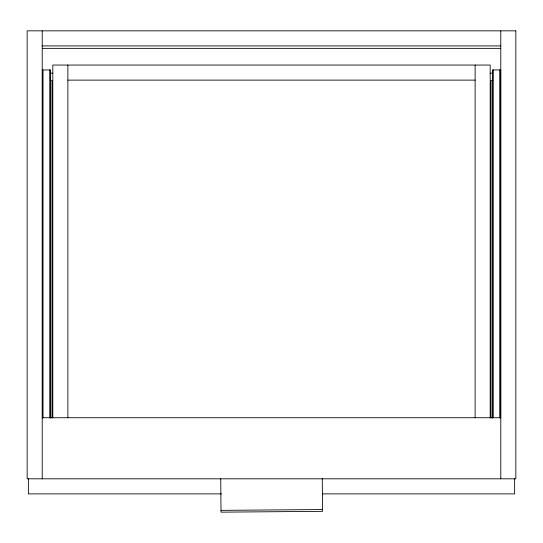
<?xml version="1.0" encoding="UTF-8"?>
<svg xmlns="http://www.w3.org/2000/svg" width="543" height="543" viewBox="0 0 543 543"><rect width="100%" height="100%" fill="white"/><g stroke="black" fill="none" stroke-linecap="round" stroke-linejoin="round"><path stroke-width="0.81" d="M221.001 510.366L322.528 509.544M42.218 45.911L500.782 45.911M42.456 48.354L500.544 48.354M42.218 69.938L50.56 69.938L50.553 418.117M500.782 69.938L492.44 69.938L492.44 418.117M50.132 73.196L52.807 73.196M490.193 73.196L492.868 73.196M67.875 80.12L475.125 80.12M50.221 80.527L51.992 80.527L51.992 418.029M492.779 80.527L491.008 80.527L491.008 418.029M42.218 417.73L500.782 417.73M221.517 493.886L28.372 493.886L28.372 478.817M322.332 493.886L514.628 493.886L514.628 478.817M322.264 478.403L322.542 511.33L221.015 512.158L220.736 478.79M500.782 30.842L500.782 478.817M500.694 69.938L500.694 417.798M500.558 69.938L500.558 417.798M500.388 69.938L500.388 417.798M500.184 69.938L500.184 417.798M499.967 69.938L499.967 417.798M493.254 69.938L493.254 417.798M490.193 417.771L490.193 65.051L52.807 65.051L52.807 417.771M475.125 65.051L475.125 417.771M67.875 65.051L67.875 417.771M50.35 76.359L50.35 78.993M49.739 69.938L49.739 417.798M42.911 69.938L42.911 417.798M42.707 69.938L42.707 417.798M42.524 69.938L42.524 417.798M42.374 69.938L42.374 417.798M42.218 30.842L42.218 478.817M515.85 30.842L27.15 30.842L27.15 478.817L515.85 478.817L515.85 30.842"/></g></svg>
